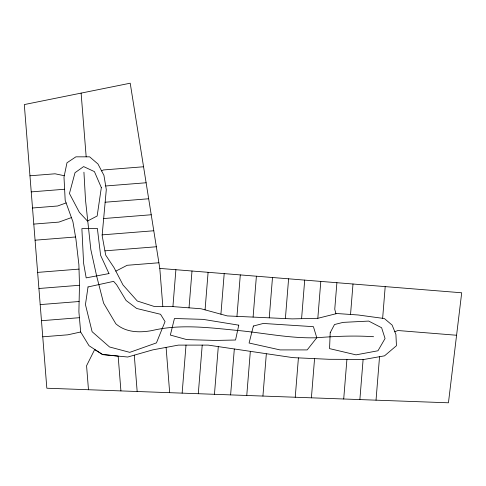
<?xml version="1.0" encoding="UTF-8"?>
<svg xmlns="http://www.w3.org/2000/svg" width="486" height="486" viewBox="0 0 486 486"><rect width="100%" height="100%" fill="white"/><g stroke="black" fill="none" stroke-linecap="round" stroke-linejoin="round"><path stroke-width="0.73" d="M172.919 306.599L175.896 269.712M182.141 393.131L186.017 345.109M189.024 307.838L191.994 271.012M198.294 393.721L202.219 345.109M205.068 309.861L208.099 272.312M214.454 394.304L218.299 346.64M220.923 314.187L224.198 273.612M230.613 394.893L234.313 349.07M236.955 316.343L240.297 274.912M246.767 395.476L250.32 351.512M253.097 317.06L256.395 276.212M262.926 396.066L266.328 353.917M269.244 317.814L272.494 277.512M285.385 318.573L288.599 278.812M295.239 397.238L298.416 357.878M301.581 318.676L304.698 280.112M311.398 397.827L314.563 358.625M317.82 318.306L336.877 313.531L358.176 314.983L384.39 318.555L392.135 325.11L395.902 334.411L396.455 345.704L384.541 355.831L364.281 359.403L329.156 359.3L292.785 357.617L208.178 345.109L178.392 345.109L152.774 349.871L127.745 357.022L102.722 354.64L89.017 345.704L80.676 331.999L78.89 311.739L79.485 284.93L78.89 264.676L75.913 239.051L72.93 221.774L65.185 200.323L63.994 177.092L66.977 162.792L75.913 156.832L89.618 156.832L97.959 163.982L103.925 175.325L106.3 189.601L102.127 235.479L105.705 255.138L114.046 267.652L122.982 284.93L137.283 301.016L153.965 306.38L170.051 306.38L201.034 308.762L227.248 315.912L292.189 318.889L317.82 318.306L320.796 281.412M336.895 282.712L334.757 309.218L335.935 313.774M343.711 399L346.913 359.403M350.54 314.46L352.994 284.012M359.871 399.583L363.115 359.403M376.03 400.172L379.536 356.712M382.64 318.318L385.198 286.612M101.592 170.89L103.366 169.96L143.558 166.765M115.844 271.133L127.144 265.289L158.898 262.768M394.82 331.744L397.858 330.516L456.585 335.255M66.126 202.929L57.621 205.997L32.513 207.996M71.418 217.582L58.897 222.102L33.795 224.095M80.676 331.999L67.852 334.811L42.75 336.804M29.956 175.792L55.064 173.794L64.28 175.719M31.238 191.891L64.62 189.242M105.693 185.974L146.116 182.766M105.079 202.231L148.673 198.768M103.597 218.548L151.225 214.763M35.071 240.193L75.555 236.98M102.181 234.866L153.783 230.765M104.921 250.849L156.34 246.767M37.635 272.397L79.024 269.11M38.91 288.502L79.479 285.276M40.192 304.601L79.121 301.508M41.468 320.705L79.418 317.692M373.594 336.719C354.665 335.431 335.686 336.257 316.787 337.746C289.972 338.614 263.546 332.837 236.955 330.395C208.816 327.619 179.82 323.895 151.972 330.577C139.543 332.849 125.819 332.588 115.844 323.785L103.597 303.13L96.684 276.212L90.821 249.531L85.518 200.123L83.932 172.208M159.797 268.412L461.7 292.785L448.444 402.797L46.832 388.223L24.3 104.575L130.212 83.203L159.797 268.412L162.816 306.38M166.097 347.393L169.669 392.682M134.282 355.157L137.167 391.497M120.917 390.908L118.153 356.11L102.382 354.416L94.673 349.568L86.569 365.733L88.476 389.729M81.113 93.105L86.174 156.832M330.201 332.703L329.557 348.62L356.019 354.859L377.962 350.771L385.058 338.511L381.619 327.752L368.71 321.082L343.11 322.376L334.502 324.527L330.201 332.703M101.331 187.602L97.151 216.009L87.468 221.057L79.376 212.346L69.443 193.525L75.014 172.712L83.61 166.589L94.424 171.613L101.331 187.602M88.027 286.953L85.445 304.594L92.115 331.701L109.544 346.98L129.768 352.356L156.443 342.891L165.052 321.592L160.532 314.278L136.651 308.47L126.111 300.506L116.646 284.802L113.633 281.358L88.027 286.953M238.766 325.17L235.54 340.018L215.316 340.443L186.703 339.586L170.349 335.067L174.438 318.5L203.051 319.363L238.766 325.17M253.394 326.033L249.093 343.025L280.07 349.914L307.176 349.914L316.787 337.746L313.421 326.677L263.291 323.451L253.394 326.033M108.986 273.575L86.18 277.877L83.598 263.248L81.879 228.614L97.37 228.396L100.596 255.29L108.986 273.575"/></g></svg>
